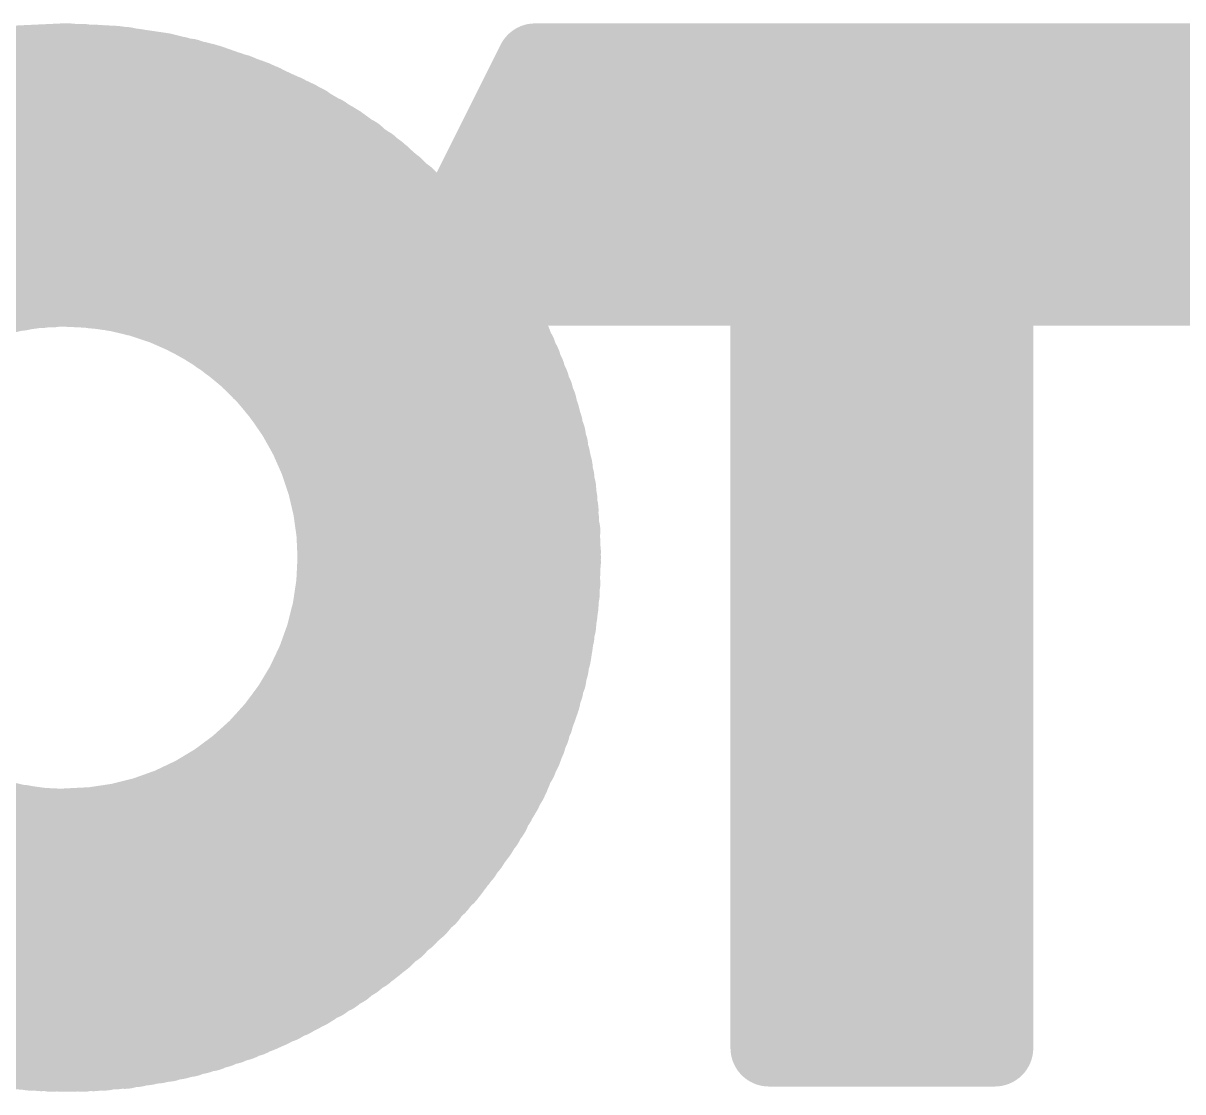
# Model space of a CAD drawing. Extents: x 100 to 144.1, y 92.5 to 144.1.
# Drawn here: x 129.879 to 131.387, y 129.184 to 130.573 of the extents above; entities that cross this region are included whole.
import ezdxf

# ---------------------------------------------------------------- set-up
doc = ezdxf.new("R2010")
doc.units = 0
doc.layers.get('0').update_dxf_attribs({"linetype": 'CONTINUOUS'})
doc.layers.add('SILK-TOP_PHO', color=5, linetype='CONTINUOUS')

# ---------------------------------------------------------------- blocks, each defined once
blk = doc.blocks.new('ROUND_1')
at = {"const_width": 0.050038}
blk.add_lwpolyline([(-0.025018, 0, 1), (0.025018, 0, 1)], format="xyb", close=True, dxfattribs=at)

msp = doc.modelspace()

# ---------------------------------------------------------------- linework, layer by layer
at = {"layer": 'SILK-TOP_PHO', "const_width": 0.100076}
for points in [[(129.935986, 130.523234, 0.2590613), (129.388722, 130.219286)], [(130.429508, 130.292856, 0.2216448), (129.935986, 130.52293)], [(129.935986, 130.229356, 0.4142136), (129.585212, 129.878582)], [(130.285998, 129.878582, 0.4142136), (129.935986, 130.228594)], [(130.579876, 129.878582, 0.145471), (130.47534, 130.23028)], [(129.585212, 129.878582, 0.4142136), (129.935986, 129.527808)], [(129.935986, 129.52857, 0.4131515), (130.285998, 129.878582)], [(129.936748, 129.234184, 0.4137521), (130.580384, 129.87909)], [(129.387854, 129.54, 0.2599974), (129.935986, 129.23431)]]:
    msp.add_lwpolyline(points, format="xyb", dxfattribs=at)
for points in [[(129.875788, 130.519932), (129.875788, 130.223514)], [(129.88925, 130.520694), (129.88925, 130.2258)], [(129.902966, 130.521456), (129.902966, 130.22707)], [(129.916428, 130.522218), (129.916428, 130.227832)], [(129.92989, 130.522218), (129.92989, 130.228594)], [(129.935986, 130.52298), (129.935986, 130.522218)], [(129.943606, 130.522218), (129.943606, 130.228594)], [(129.957068, 130.522218), (129.957068, 130.227832)], [(129.970784, 130.521456), (129.970784, 130.226308)], [(129.984246, 130.520694), (129.984246, 130.225038)], [(129.997962, 130.51917), (129.997962, 130.222752)], [(130.544824, 130.52298), (130.429508, 130.292094)], [(130.544824, 130.52298), (131.812284, 130.52298)], [(130.55473, 130.52298), (130.55473, 130.230118)], [(130.568192, 130.52298), (130.568192, 130.230118)], [(130.581908, 130.52298), (130.581908, 130.230118)], [(130.59537, 130.52298), (130.59537, 130.230118)], [(130.609086, 130.52298), (130.609086, 130.230118)], [(130.622548, 130.52298), (130.622548, 130.230118)], [(130.636264, 130.52298), (130.636264, 130.230118)], [(130.649726, 130.52298), (130.649726, 130.230118)], [(130.663442, 130.52298), (130.663442, 130.230118)], [(130.676904, 130.52298), (130.676904, 130.230118)], [(130.69062, 130.52298), (130.69062, 130.230118)], [(130.704082, 130.52298), (130.704082, 130.230118)], [(130.717798, 130.52298), (130.717798, 130.230118)], [(130.73126, 130.52298), (130.73126, 130.230118)], [(130.744722, 130.52298), (130.744722, 130.230118)], [(130.758438, 130.52298), (130.758438, 130.230118)], [(130.7719, 130.52298), (130.7719, 130.230118)], [(130.785616, 130.52298), (130.785616, 130.230118)], [(130.799078, 130.52298), (130.799078, 130.230118)], [(130.812794, 130.52298), (130.812794, 130.230118)], [(130.826256, 130.52298), (130.826256, 130.230118)], [(130.839972, 130.52298), (130.839972, 130.230118)], [(130.853434, 130.52298), (130.853434, 129.241042)], [(130.86715, 130.52298), (130.86715, 129.241042)], [(130.880612, 130.52298), (130.880612, 129.241042)], [(130.894328, 130.52298), (130.894328, 129.241042)], [(130.90779, 130.52298), (130.90779, 129.241042)], [(130.921506, 130.52298), (130.921506, 129.241042)], [(130.934968, 130.52298), (130.934968, 129.241042)], [(130.94843, 130.52298), (130.94843, 129.241042)], [(130.962146, 130.52298), (130.962146, 129.241042)], [(130.975608, 130.52298), (130.975608, 129.241042)], [(130.989324, 130.52298), (130.989324, 129.241042)], [(131.002786, 130.52298), (131.002786, 129.241042)], [(131.016502, 130.52298), (131.016502, 129.241042)], [(131.029964, 130.52298), (131.029964, 129.241042)], [(131.04368, 130.52298), (131.04368, 129.241042)], [(131.057142, 130.52298), (131.057142, 129.241042)], [(131.070858, 130.52298), (131.070858, 129.241042)], [(131.08432, 130.52298), (131.08432, 129.241042)], [(131.098036, 130.52298), (131.098036, 129.241042)], [(131.111498, 130.52298), (131.111498, 129.241042)], [(131.12496, 130.52298), (131.12496, 129.241042)], [(131.138676, 130.52298), (131.138676, 129.241042)], [(131.152138, 130.52298), (131.152138, 130.230118)], [(131.165854, 130.52298), (131.165854, 130.230118)], [(131.179316, 130.52298), (131.179316, 130.230118)], [(131.193032, 130.52298), (131.193032, 130.230118)], [(131.206494, 130.52298), (131.206494, 130.230118)], [(131.22021, 130.52298), (131.22021, 130.230118)], [(131.233672, 130.52298), (131.233672, 130.230118)], [(131.247388, 130.52298), (131.247388, 130.230118)], [(131.26085, 130.52298), (131.26085, 130.230118)], [(131.274566, 130.52298), (131.274566, 130.230118)], [(131.288028, 130.52298), (131.288028, 130.230118)], [(131.301744, 130.52298), (131.301744, 130.230118)], [(131.315206, 130.52298), (131.315206, 130.230118)], [(131.328668, 130.52298), (131.328668, 130.230118)], [(131.342384, 130.52298), (131.342384, 130.230118)], [(131.355846, 130.52298), (131.355846, 130.230118)], [(131.369562, 130.52298), (131.369562, 130.230118)], [(131.383024, 130.52298), (131.383024, 130.230118)], [(131.39674, 130.52298), (131.39674, 130.230118)], [(131.410202, 130.52298), (131.410202, 130.230118)], [(131.423918, 130.52298), (131.423918, 130.230118)], [(129.812288, 130.510788), (130.059684, 130.510788)], [(129.834894, 130.514598), (129.834894, 130.213608)], [(129.84861, 130.516884), (129.84861, 130.217418)], [(129.862072, 130.518408), (129.862072, 130.221228)], [(130.011424, 130.518408), (130.011424, 130.220466)], [(130.02514, 130.516122), (130.02514, 130.216656)], [(130.038602, 130.513836), (130.038602, 130.212846)], [(130.052318, 130.51155), (130.052318, 130.208274)], [(130.06578, 130.509264), (130.06578, 130.203702)], [(130.079496, 130.506216), (130.079496, 130.19786)], [(130.538982, 130.510788), (131.812284, 130.510788)], [(130.541014, 130.51536), (130.541014, 130.230118)], [(129.755646, 130.497326), (130.115564, 130.497326)], [(130.092958, 130.503422), (130.092958, 130.191002)], [(130.106674, 130.499612), (130.106674, 130.184144)], [(130.120136, 130.495802), (130.120136, 130.175762)], [(130.133598, 130.49123), (130.133598, 130.166872)], [(130.532124, 130.497326), (131.812284, 130.497326)], [(129.715006, 130.48361), (130.15722, 130.48361)], [(130.147314, 130.486658), (130.147314, 130.156966)], [(130.160776, 130.482086), (130.160776, 130.146552)], [(130.174492, 130.477006), (130.174492, 130.13436)], [(130.525266, 130.48361), (131.812284, 130.48361)], [(130.527552, 130.488182), (130.527552, 130.230118)], [(129.680208, 130.470148), (130.191002, 130.470148)], [(130.187954, 130.47091), (130.187954, 130.120898)], [(130.20167, 130.464814), (130.20167, 130.10642)], [(130.51409, 130.461004), (130.51409, 130.230118)], [(130.518408, 130.470148), (131.812284, 130.470148)], [(129.650744, 130.456432), (130.220466, 130.456432)], [(130.215132, 130.458718), (130.215132, 130.089148)], [(130.228848, 130.452114), (130.228848, 130.070352)], [(130.24231, 130.444494), (130.24231, 130.047746)], [(130.511804, 130.456432), (131.812284, 130.456432)], [(129.601722, 130.429254), (130.27025, 130.429254)], [(129.62509, 130.44297), (130.246882, 130.44297)], [(130.256026, 130.436874), (130.256026, 130.019806)], [(130.269488, 130.429254), (130.269488, 129.984246)], [(130.498088, 130.429254), (131.812284, 130.429254)], [(130.500374, 130.433826), (130.500374, 130.230118)], [(130.504946, 130.44297), (131.812284, 130.44297)], [(129.579878, 130.415792), (130.291332, 130.415792)], [(130.283204, 130.421126), (130.283204, 129.92227)], [(130.49123, 130.415792), (131.812284, 130.415792)], [(129.56032, 130.40233), (130.311652, 130.40233)], [(130.296666, 130.411982), (130.296666, 129.34442)], [(130.310382, 130.40233), (130.310382, 129.354326)], [(130.484626, 130.40233), (131.812284, 130.40233)], [(130.486912, 130.406648), (130.486912, 130.230118)], [(129.542286, 130.388614), (130.32994, 130.388614)], [(130.323844, 130.392424), (130.323844, 129.363978)], [(130.477768, 130.388614), (131.812284, 130.388614)], [(129.525522, 130.375152), (130.34645, 130.375152)], [(130.337306, 130.381756), (130.337306, 129.374646)], [(130.351022, 130.37058), (130.351022, 129.386076)], [(130.47091, 130.375152), (131.812284, 130.375152)], [(130.473196, 130.37947), (130.473196, 129.523236)], [(129.509012, 130.361436), (130.362198, 130.361436)], [(130.364484, 130.35915), (130.364484, 129.397252)], [(130.464052, 130.361436), (131.509008, 130.361436)], [(129.494788, 130.347974), (130.377438, 130.347974)], [(130.3782, 130.34645), (130.3782, 129.410206)], [(130.457448, 130.347974), (131.502404, 130.347974)], [(130.459734, 130.352546), (130.459734, 129.503678)], [(129.48031, 130.334258), (130.391662, 130.334258)], [(130.391662, 130.333496), (130.391662, 129.422906)], [(130.446018, 130.325368), (130.446018, 129.485644)], [(130.45059, 130.334258), (131.495546, 130.334258)], [(129.46761, 130.320796), (130.404616, 130.320796)], [(130.405378, 130.319272), (130.405378, 129.437384)], [(130.443732, 130.320796), (131.488688, 130.320796)], [(129.44348, 130.293618), (131.475226, 130.293618)], [(129.454656, 130.30708), (130.417316, 130.30708)], [(130.41884, 130.304032), (130.41884, 129.45237)], [(130.432556, 130.29819), (130.432556, 129.468118)], [(130.437128, 130.30708), (131.48183, 130.30708)], [(129.43205, 130.279902), (131.468368, 130.279902)], [(129.421382, 130.26644), (131.46151, 130.26644)], [(129.41173, 130.252724), (131.454906, 130.252724)], [(129.401824, 130.239262), (131.448048, 130.239262)], [(129.036826, 130.2258), (129.888488, 130.2258)], [(129.983484, 130.2258), (130.47853, 130.2258)], [(130.475482, 130.230118), (130.848862, 130.230118)], [(130.848862, 130.230118), (130.848862, 129.241042)], [(130.848862, 130.2258), (131.142486, 130.2258)], [(131.142486, 130.230118), (131.142486, 129.241042)], [(131.142486, 130.230118), (131.443476, 130.230118)], [(130.043174, 130.212084), (130.487674, 130.212084)], [(130.486912, 130.212084), (130.486912, 129.544318)], [(130.848862, 130.212084), (131.142486, 130.212084)], [(130.078734, 130.198622), (130.49504, 130.198622)], [(130.500374, 130.187954), (130.500374, 129.568448)], [(130.848862, 130.198622), (131.142486, 130.198622)], [(130.105912, 130.184906), (130.50266, 130.184906)], [(130.848862, 130.184906), (131.142486, 130.184906)], [(130.128518, 130.171444), (130.51028, 130.171444)], [(130.147314, 130.157728), (130.516884, 130.157728)], [(130.51409, 130.1623), (130.51409, 129.594102)], [(130.848862, 130.171444), (131.142486, 130.171444)], [(130.848862, 130.157728), (131.142486, 130.157728)], [(130.164586, 130.144266), (130.52298, 130.144266)], [(130.848862, 130.144266), (131.142486, 130.144266)], [(130.179064, 130.13055), (130.529076, 130.13055)], [(130.527552, 130.132836), (130.527552, 129.623566)], [(130.848862, 130.13055), (131.142486, 130.13055)], [(130.192526, 130.117088), (130.53441, 130.117088)], [(130.848862, 130.117088), (131.142486, 130.117088)], [(130.204718, 130.103372), (130.539744, 130.103372)], [(130.541014, 130.098292), (130.541014, 129.658364)], [(130.848862, 130.103372), (131.142486, 130.103372)], [(130.215132, 130.08991), (130.544824, 130.08991)], [(130.848862, 130.08991), (131.142486, 130.08991)], [(130.225038, 130.076194), (130.549396, 130.076194)], [(130.848862, 130.076194), (131.142486, 130.076194)], [(130.234182, 130.062732), (130.553206, 130.062732)], [(130.55473, 130.056636), (130.55473, 129.699766)], [(130.848862, 130.062732), (131.142486, 130.062732)], [(130.241548, 130.049016), (130.557016, 130.049016)], [(130.848862, 130.049016), (131.142486, 130.049016)], [(130.249168, 130.035554), (130.560826, 130.035554)], [(130.256026, 130.022092), (130.563874, 130.022092)], [(130.848862, 130.035554), (131.142486, 130.035554)], [(130.848862, 130.022092), (131.142486, 130.022092)], [(130.261106, 130.008376), (130.566668, 130.008376)], [(130.848862, 130.008376), (131.142486, 130.008376)], [(130.26644, 129.994914), (130.569716, 129.994914)], [(130.568192, 129.999994), (130.568192, 129.756408)], [(130.848862, 129.994914), (131.142486, 129.994914)], [(130.271012, 129.981198), (130.572002, 129.981198)], [(130.848862, 129.981198), (131.142486, 129.981198)], [(130.274822, 129.967736), (130.574288, 129.967736)], [(130.848862, 129.967736), (131.142486, 129.967736)], [(130.27787, 129.95402), (130.575812, 129.95402)], [(130.848862, 129.95402), (131.142486, 129.95402)], [(130.280918, 129.940558), (130.577336, 129.940558)], [(130.848862, 129.940558), (131.142486, 129.940558)], [(130.283204, 129.926842), (130.578098, 129.926842)], [(130.848862, 129.926842), (131.142486, 129.926842)], [(130.284728, 129.91338), (130.579622, 129.91338)], [(130.848862, 129.91338), (131.142486, 129.91338)], [(130.28549, 129.899664), (130.579622, 129.899664)], [(130.285998, 129.886202), (130.580384, 129.886202)], [(130.848862, 129.899664), (131.142486, 129.899664)], [(130.848862, 129.886202), (131.142486, 129.886202)], [(130.285998, 129.872486), (130.580384, 129.872486)], [(130.848862, 129.872486), (131.142486, 129.872486)], [(130.28549, 129.859024), (130.579622, 129.859024)], [(130.848862, 129.859024), (131.142486, 129.859024)], [(130.284728, 129.845308), (130.579622, 129.845308)], [(130.848862, 129.845308), (131.142486, 129.845308)], [(130.283204, 129.834132), (130.283204, 129.33553)], [(130.283204, 129.831846), (130.57886, 129.831846)], [(130.848862, 129.831846), (131.142486, 129.831846)], [(130.280918, 129.818384), (130.577336, 129.818384)], [(130.848862, 129.818384), (131.142486, 129.818384)], [(130.278632, 129.804668), (130.575812, 129.804668)], [(130.848862, 129.804668), (131.142486, 129.804668)], [(130.274822, 129.791206), (130.574288, 129.791206)], [(130.848862, 129.791206), (131.142486, 129.791206)], [(130.269488, 129.772156), (130.269488, 129.327148)], [(130.271012, 129.77749), (130.572002, 129.77749)], [(130.848862, 129.77749), (131.142486, 129.77749)], [(130.261868, 129.750312), (130.56743, 129.750312)], [(130.267202, 129.764028), (130.569716, 129.764028)], [(130.848862, 129.764028), (131.142486, 129.764028)], [(130.848862, 129.750312), (131.142486, 129.750312)], [(130.256026, 129.73685), (130.256026, 129.319528)], [(130.256026, 129.73685), (130.564636, 129.73685)], [(130.848862, 129.73685), (131.142486, 129.73685)], [(130.24993, 129.723134), (130.561588, 129.723134)], [(130.848862, 129.723134), (131.142486, 129.723134)], [(130.24231, 129.70891), (130.24231, 129.311908)], [(130.243072, 129.709672), (130.557778, 129.709672)], [(130.848862, 129.709672), (131.142486, 129.709672)], [(130.234944, 129.695956), (130.553968, 129.695956)], [(130.848862, 129.695956), (131.142486, 129.695956)], [(130.226562, 129.682494), (130.549396, 129.682494)], [(130.228848, 129.686304), (130.228848, 129.304542)], [(130.848862, 129.682494), (131.142486, 129.682494)], [(130.215132, 129.667254), (130.215132, 129.297684)], [(130.216656, 129.668778), (130.544824, 129.668778)], [(130.848862, 129.668778), (131.142486, 129.668778)], [(130.20167, 129.649982), (130.20167, 129.291588)], [(130.206242, 129.655316), (130.540252, 129.655316)], [(130.848862, 129.655316), (131.142486, 129.655316)], [(130.187954, 129.635758), (130.187954, 129.285492)], [(130.19405, 129.6416), (130.535172, 129.6416)], [(130.848862, 129.6416), (131.142486, 129.6416)], [(130.16611, 129.614676), (130.523742, 129.614676)], [(130.174492, 129.622042), (130.174492, 129.27965)], [(130.180588, 129.628138), (130.529838, 129.628138)], [(130.848862, 129.628138), (131.142486, 129.628138)], [(130.848862, 129.614676), (131.142486, 129.614676)], [(130.1496, 129.60096), (130.516884, 129.60096)], [(130.160776, 129.610104), (130.160776, 129.274316)], [(130.848862, 129.60096), (131.142486, 129.60096)], [(130.130804, 129.587498), (130.511042, 129.587498)], [(130.133598, 129.589784), (130.133598, 129.265172)], [(130.147314, 129.599436), (130.147314, 129.269744)], [(130.848862, 129.587498), (131.142486, 129.587498)], [(130.106674, 129.572258), (130.106674, 129.257044)], [(130.108706, 129.573782), (130.503422, 129.573782)], [(130.120136, 129.58064), (130.120136, 129.2606)], [(130.848862, 129.573782), (131.142486, 129.573782)], [(130.079496, 129.558796), (130.079496, 129.250186)], [(130.08229, 129.56032), (130.495802, 129.56032)], [(130.092958, 129.5654), (130.092958, 129.253234)], [(130.848862, 129.56032), (131.142486, 129.56032)], [(129.834894, 129.542794), (129.834894, 129.241804)], [(129.84861, 129.539238), (129.84861, 129.24028)], [(130.02514, 129.539746), (130.02514, 129.24028)], [(130.038602, 129.543556), (130.038602, 129.242566)], [(130.047746, 129.546604), (130.488436, 129.546604)], [(130.052318, 129.548128), (130.052318, 129.244852)], [(130.06578, 129.5527), (130.06578, 129.247138)], [(130.848862, 129.546604), (131.142486, 129.546604)], [(128.20904, 129.533142), (129.878074, 129.533142)], [(129.862072, 129.535428), (129.862072, 129.237994)], [(129.875788, 129.533142), (129.875788, 129.237232)], [(129.88925, 129.530856), (129.88925, 129.235708)], [(129.902966, 129.529332), (129.902966, 129.234946)], [(129.916428, 129.52857), (129.916428, 129.234184)], [(129.92989, 129.527808), (129.92989, 129.234184)], [(129.943606, 129.527808), (129.943606, 129.234184)], [(129.957068, 129.52857), (129.957068, 129.234184)], [(129.970784, 129.530094), (129.970784, 129.234946)], [(129.984246, 129.531618), (129.984246, 129.235708)], [(129.99339, 129.533142), (130.480054, 129.533142)], [(129.997962, 129.533904), (129.997962, 129.237232)], [(130.011424, 129.53619), (130.011424, 129.237994)], [(130.848862, 129.533142), (131.142486, 129.533142)], [(129.401062, 129.519426), (130.47091, 129.519426)], [(130.848862, 129.519426), (131.142486, 129.519426)], [(129.410968, 129.505964), (130.461258, 129.505964)], [(130.848862, 129.505964), (131.142486, 129.505964)], [(129.420874, 129.492248), (130.451352, 129.492248)], [(130.848862, 129.492248), (131.142486, 129.492248)], [(129.431288, 129.478786), (130.440684, 129.478786)], [(129.441956, 129.46507), (130.43027, 129.46507)], [(130.848862, 129.478786), (131.142486, 129.478786)], [(130.848862, 129.46507), (131.142486, 129.46507)], [(129.453894, 129.451608), (130.418078, 129.451608)], [(130.848862, 129.451608), (131.142486, 129.451608)], [(129.466086, 129.437892), (130.40614, 129.437892)], [(130.848862, 129.437892), (131.142486, 129.437892)], [(129.479548, 129.42443), (130.393186, 129.42443)], [(130.848862, 129.42443), (131.142486, 129.42443)], [(129.493264, 129.410968), (130.378962, 129.410968)], [(130.848862, 129.410968), (131.142486, 129.410968)], [(129.50825, 129.397252), (130.364484, 129.397252)], [(130.848862, 129.397252), (131.142486, 129.397252)], [(129.523998, 129.38379), (130.348736, 129.38379)], [(130.848862, 129.38379), (131.142486, 129.38379)], [(129.540762, 129.370074), (130.331464, 129.370074)], [(130.848862, 129.370074), (131.142486, 129.370074)], [(129.558796, 129.356612), (130.313176, 129.356612)], [(130.848862, 129.356612), (131.142486, 129.356612)], [(129.578354, 129.342896), (130.293618, 129.342896)], [(129.599436, 129.329434), (130.272536, 129.329434)], [(130.848862, 129.342896), (131.142486, 129.342896)], [(130.848862, 129.329434), (131.142486, 129.329434)], [(129.623058, 129.315718), (130.24993, 129.315718)], [(130.848862, 129.315718), (131.142486, 129.315718)], [(129.648712, 129.302256), (130.223514, 129.302256)], [(130.848862, 129.302256), (131.142486, 129.302256)], [(129.67716, 129.28854), (130.194812, 129.28854)], [(130.848862, 129.28854), (131.142486, 129.28854)], [(129.711196, 129.275078), (130.161538, 129.275078)], [(130.848862, 129.275078), (131.142486, 129.275078)], [(129.751836, 129.261362), (130.120898, 129.261362)], [(130.848862, 129.261362), (131.142486, 129.261362)], [(129.80543, 129.2479), (130.067304, 129.2479)], [(130.848862, 129.2479), (131.142486, 129.2479)], [(130.848862, 129.241042), (131.142486, 129.241042)]]:
    msp.add_lwpolyline(points, dxfattribs=at)

# ---------------------------------------------------------------- block references
at = {"layer": 'SILK-TOP_PHO'}
for p in [(129.875788, 130.519932), (129.88925, 130.520694), (129.902966, 130.521456), (129.916428, 130.522218), (129.92989, 130.522218), (129.935986, 130.523234), (129.935986, 130.52298), (129.935986, 130.52298), (129.935986, 130.52293), (129.935986, 130.522218), (129.943606, 130.522218), (129.957068, 130.522218), (129.970784, 130.521456), (129.984246, 130.520694), (129.997962, 130.51917), (130.544824, 130.52298), (130.544824, 130.52298), (130.55473, 130.52298), (130.568192, 130.52298), (130.581908, 130.52298), (130.59537, 130.52298), (130.609086, 130.52298), (130.622548, 130.52298), (130.636264, 130.52298), (130.649726, 130.52298), (130.663442, 130.52298), (130.676904, 130.52298), (130.69062, 130.52298), (130.704082, 130.52298), (130.717798, 130.52298), (130.73126, 130.52298), (130.744722, 130.52298), (130.758438, 130.52298), (130.7719, 130.52298), (130.785616, 130.52298), (130.799078, 130.52298), (130.812794, 130.52298), (130.826256, 130.52298), (130.839972, 130.52298), (130.853434, 130.52298), (130.86715, 130.52298), (130.880612, 130.52298), (130.894328, 130.52298), (130.90779, 130.52298), (130.921506, 130.52298), (130.934968, 130.52298), (130.94843, 130.52298), (130.962146, 130.52298), (130.975608, 130.52298), (130.989324, 130.52298), (131.002786, 130.52298), (131.016502, 130.52298), (131.029964, 130.52298), (131.04368, 130.52298), (131.057142, 130.52298), (131.070858, 130.52298), (131.08432, 130.52298), (131.098036, 130.52298), (131.111498, 130.52298), (131.12496, 130.52298), (131.138676, 130.52298), (131.152138, 130.52298), (131.165854, 130.52298), (131.179316, 130.52298), (131.193032, 130.52298), (131.206494, 130.52298), (131.22021, 130.52298), (131.233672, 130.52298), (131.247388, 130.52298), (131.26085, 130.52298), (131.274566, 130.52298), (131.288028, 130.52298), (131.301744, 130.52298), (131.315206, 130.52298), (131.328668, 130.52298), (131.342384, 130.52298), (131.355846, 130.52298), (131.369562, 130.52298), (131.383024, 130.52298), (131.39674, 130.52298), (131.410202, 130.52298), (131.423918, 130.52298), (129.834894, 130.514598), (129.84861, 130.516884), (129.862072, 130.518408), (130.011424, 130.518408), (130.02514, 130.516122), (130.038602, 130.513836), (130.052318, 130.51155), (130.059684, 130.510788), (130.06578, 130.509264), (130.079496, 130.506216), (130.538982, 130.510788), (130.541014, 130.51536), (130.092958, 130.503422), (130.106674, 130.499612), (130.115564, 130.497326), (130.120136, 130.495802), (130.133598, 130.49123), (130.532124, 130.497326), (130.147314, 130.486658), (130.15722, 130.48361), (130.160776, 130.482086), (130.174492, 130.477006), (130.525266, 130.48361), (130.527552, 130.488182), (130.187954, 130.47091), (130.191002, 130.470148), (130.20167, 130.464814), (130.51409, 130.461004), (130.518408, 130.470148), (130.215132, 130.458718), (130.220466, 130.456432), (130.228848, 130.452114), (130.24231, 130.444494), (130.511804, 130.456432), (130.246882, 130.44297), (130.256026, 130.436874), (130.269488, 130.429254), (130.27025, 130.429254), (130.498088, 130.429254), (130.500374, 130.433826), (130.504946, 130.44297), (130.283204, 130.421126), (130.291332, 130.415792), (130.49123, 130.415792), (130.296666, 130.411982), (130.310382, 130.40233), (130.311652, 130.40233), (130.484626, 130.40233), (130.486912, 130.406648), (130.323844, 130.392424), (130.32994, 130.388614), (130.477768, 130.388614), (130.337306, 130.381756), (130.34645, 130.375152), (130.351022, 130.37058), (130.47091, 130.375152), (130.473196, 130.37947), (130.362198, 130.361436), (130.364484, 130.35915), (130.464052, 130.361436), (130.377438, 130.347974), (130.3782, 130.34645), (130.457448, 130.347974), (130.459734, 130.352546), (130.391662, 130.334258), (130.391662, 130.333496), (130.446018, 130.325368), (130.45059, 130.334258), (130.404616, 130.320796), (130.405378, 130.319272), (130.443732, 130.320796), (130.417316, 130.30708), (130.41884, 130.304032), (130.432556, 130.29819), (130.437128, 130.30708), (130.429508, 130.292856), (130.429508, 130.292094), (129.862072, 130.221228), (129.875788, 130.223514), (129.888488, 130.2258), (129.88925, 130.2258), (129.902966, 130.22707), (129.916428, 130.227832), (129.92989, 130.228594), (129.935986, 130.229356), (129.935986, 130.228594), (129.935986, 130.228594), (129.943606, 130.228594), (129.957068, 130.227832), (129.970784, 130.226308), (129.983484, 130.2258), (129.984246, 130.225038), (129.997962, 130.222752), (130.011424, 130.220466), (130.47534, 130.23028), (130.475482, 130.230118), (130.475482, 130.230118), (130.47853, 130.2258), (130.486912, 130.230118), (130.500374, 130.230118), (130.51409, 130.230118), (130.527552, 130.230118), (130.541014, 130.230118), (130.55473, 130.230118), (130.568192, 130.230118), (130.581908, 130.230118), (130.59537, 130.230118), (130.609086, 130.230118), (130.622548, 130.230118), (130.636264, 130.230118), (130.649726, 130.230118), (130.663442, 130.230118), (130.676904, 130.230118), (130.69062, 130.230118), (130.704082, 130.230118), (130.717798, 130.230118), (130.73126, 130.230118), (130.744722, 130.230118), (130.758438, 130.230118), (130.7719, 130.230118), (130.785616, 130.230118), (130.799078, 130.230118), (130.812794, 130.230118), (130.826256, 130.230118), (130.839972, 130.230118), (130.848862, 130.230118), (130.848862, 130.2258), (131.142486, 130.230118), (131.142486, 130.230118), (131.142486, 130.2258), (131.152138, 130.230118), (131.165854, 130.230118), (131.179316, 130.230118), (131.193032, 130.230118), (131.206494, 130.230118), (131.22021, 130.230118), (131.233672, 130.230118), (131.247388, 130.230118), (131.26085, 130.230118), (131.274566, 130.230118), (131.288028, 130.230118), (131.301744, 130.230118), (131.315206, 130.230118), (131.328668, 130.230118), (131.342384, 130.230118), (131.355846, 130.230118), (131.369562, 130.230118), (131.383024, 130.230118), (131.39674, 130.230118), (131.410202, 130.230118), (131.423918, 130.230118), (129.834894, 130.213608), (129.84861, 130.217418), (130.02514, 130.216656), (130.038602, 130.212846), (130.043174, 130.212084), (130.052318, 130.208274), (130.06578, 130.203702), (130.486912, 130.212084), (130.487674, 130.212084), (130.848862, 130.212084), (131.142486, 130.212084), (130.078734, 130.198622), (130.079496, 130.19786), (130.092958, 130.191002), (130.49504, 130.198622), (130.500374, 130.187954), (130.848862, 130.198622), (131.142486, 130.198622), (130.105912, 130.184906), (130.106674, 130.184144), (130.120136, 130.175762), (130.50266, 130.184906), (130.848862, 130.184906), (131.142486, 130.184906), (130.128518, 130.171444), (130.133598, 130.166872), (130.147314, 130.157728), (130.51028, 130.171444), (130.51409, 130.1623), (130.516884, 130.157728), (130.848862, 130.171444), (130.848862, 130.157728), (131.142486, 130.171444), (131.142486, 130.157728), (130.147314, 130.156966), (130.160776, 130.146552), (130.164586, 130.144266), (130.52298, 130.144266), (130.848862, 130.144266), (131.142486, 130.144266), (130.174492, 130.13436), (130.179064, 130.13055), (130.527552, 130.132836), (130.529076, 130.13055), (130.848862, 130.13055), (131.142486, 130.13055), (130.187954, 130.120898), (130.192526, 130.117088), (130.53441, 130.117088), (130.848862, 130.117088), (131.142486, 130.117088), (130.20167, 130.10642), (130.204718, 130.103372), (130.539744, 130.103372), (130.541014, 130.098292), (130.848862, 130.103372), (131.142486, 130.103372), (130.215132, 130.08991), (130.215132, 130.089148), (130.544824, 130.08991), (130.848862, 130.08991), (131.142486, 130.08991), (130.225038, 130.076194), (130.228848, 130.070352), (130.549396, 130.076194), (130.848862, 130.076194), (131.142486, 130.076194), (130.234182, 130.062732), (130.553206, 130.062732), (130.55473, 130.056636), (130.848862, 130.062732), (131.142486, 130.062732), (130.241548, 130.049016), (130.24231, 130.047746), (130.557016, 130.049016), (130.848862, 130.049016), (131.142486, 130.049016), (130.249168, 130.035554), (130.256026, 130.022092), (130.560826, 130.035554), (130.563874, 130.022092), (130.848862, 130.035554), (130.848862, 130.022092), (131.142486, 130.035554), (131.142486, 130.022092), (130.256026, 130.019806), (130.261106, 130.008376), (130.566668, 130.008376), (130.848862, 130.008376), (131.142486, 130.008376), (130.26644, 129.994914), (130.568192, 129.999994), (130.569716, 129.994914), (130.848862, 129.994914), (131.142486, 129.994914), (130.269488, 129.984246), (130.271012, 129.981198), (130.572002, 129.981198), (130.848862, 129.981198), (131.142486, 129.981198), (130.274822, 129.967736), (130.574288, 129.967736), (130.848862, 129.967736), (131.142486, 129.967736), (130.27787, 129.95402), (130.575812, 129.95402), (130.848862, 129.95402), (131.142486, 129.95402), (130.280918, 129.940558), (130.577336, 129.940558), (130.848862, 129.940558), (131.142486, 129.940558), (130.283204, 129.926842), (130.283204, 129.92227), (130.578098, 129.926842), (130.848862, 129.926842), (131.142486, 129.926842), (130.284728, 129.91338), (130.579622, 129.91338), (130.848862, 129.91338), (131.142486, 129.91338), (130.28549, 129.899664), (130.285998, 129.886202), (130.579622, 129.899664), (130.580384, 129.886202), (130.848862, 129.899664), (130.848862, 129.886202), (131.142486, 129.899664), (131.142486, 129.886202), (130.285998, 129.878582), (130.285998, 129.878582), (130.285998, 129.878582), (130.285998, 129.872486), (130.579876, 129.878582), (130.580384, 129.87909), (130.580384, 129.878582), (130.580384, 129.872486), (130.848862, 129.872486), (131.142486, 129.872486), (130.28549, 129.859024), (130.579622, 129.859024), (130.848862, 129.859024), (131.142486, 129.859024), (130.284728, 129.845308), (130.579622, 129.845308), (130.848862, 129.845308), (131.142486, 129.845308), (130.283204, 129.834132), (130.283204, 129.831846), (130.57886, 129.831846), (130.848862, 129.831846), (131.142486, 129.831846), (130.280918, 129.818384), (130.577336, 129.818384), (130.848862, 129.818384), (131.142486, 129.818384), (130.278632, 129.804668), (130.575812, 129.804668), (130.848862, 129.804668), (131.142486, 129.804668), (130.274822, 129.791206), (130.574288, 129.791206), (130.848862, 129.791206), (131.142486, 129.791206), (130.269488, 129.772156), (130.271012, 129.77749), (130.572002, 129.77749), (130.848862, 129.77749), (131.142486, 129.77749), (130.261868, 129.750312), (130.267202, 129.764028), (130.56743, 129.750312), (130.568192, 129.756408), (130.569716, 129.764028), (130.848862, 129.764028), (130.848862, 129.750312), (131.142486, 129.764028), (131.142486, 129.750312), (130.256026, 129.73685), (130.256026, 129.73685), (130.564636, 129.73685), (130.848862, 129.73685), (131.142486, 129.73685), (130.24993, 129.723134), (130.561588, 129.723134), (130.848862, 129.723134), (131.142486, 129.723134), (130.24231, 129.70891), (130.243072, 129.709672), (130.557778, 129.709672), (130.848862, 129.709672), (131.142486, 129.709672), (130.234944, 129.695956), (130.553968, 129.695956), (130.55473, 129.699766), (130.848862, 129.695956), (131.142486, 129.695956), (130.226562, 129.682494), (130.228848, 129.686304), (130.549396, 129.682494), (130.848862, 129.682494), (131.142486, 129.682494), (130.215132, 129.667254), (130.216656, 129.668778), (130.544824, 129.668778), (130.848862, 129.668778), (131.142486, 129.668778), (130.20167, 129.649982), (130.206242, 129.655316), (130.540252, 129.655316), (130.541014, 129.658364), (130.848862, 129.655316), (131.142486, 129.655316), (130.187954, 129.635758), (130.19405, 129.6416), (130.535172, 129.6416), (130.848862, 129.6416), (131.142486, 129.6416), (130.16611, 129.614676), (130.174492, 129.622042), (130.180588, 129.628138), (130.523742, 129.614676), (130.527552, 129.623566), (130.529838, 129.628138), (130.848862, 129.628138), (130.848862, 129.614676), (131.142486, 129.628138), (131.142486, 129.614676), (130.1496, 129.60096), (130.160776, 129.610104), (130.516884, 129.60096), (130.848862, 129.60096), (131.142486, 129.60096), (130.130804, 129.587498), (130.133598, 129.589784), (130.147314, 129.599436), (130.511042, 129.587498), (130.51409, 129.594102), (130.848862, 129.587498), (131.142486, 129.587498), (130.106674, 129.572258), (130.108706, 129.573782), (130.120136, 129.58064), (130.503422, 129.573782), (130.848862, 129.573782), (131.142486, 129.573782), (130.079496, 129.558796), (130.08229, 129.56032), (130.092958, 129.5654), (130.495802, 129.56032), (130.500374, 129.568448), (130.848862, 129.56032), (131.142486, 129.56032), (129.834894, 129.542794), (129.84861, 129.539238), (130.02514, 129.539746), (130.038602, 129.543556), (130.047746, 129.546604), (130.052318, 129.548128), (130.06578, 129.5527), (130.486912, 129.544318), (130.488436, 129.546604), (130.848862, 129.546604), (131.142486, 129.546604), (129.862072, 129.535428), (129.875788, 129.533142), (129.878074, 129.533142), (129.88925, 129.530856), (129.902966, 129.529332), (129.916428, 129.52857), (129.92989, 129.527808), (129.935986, 129.52857), (129.935986, 129.527808), (129.935986, 129.527808), (129.943606, 129.527808), (129.957068, 129.52857), (129.970784, 129.530094), (129.984246, 129.531618), (129.99339, 129.533142), (129.997962, 129.533904), (130.011424, 129.53619), (130.480054, 129.533142), (130.848862, 129.533142), (131.142486, 129.533142), (130.47091, 129.519426), (130.473196, 129.523236), (130.848862, 129.519426), (131.142486, 129.519426), (130.459734, 129.503678), (130.461258, 129.505964), (130.848862, 129.505964), (131.142486, 129.505964), (130.446018, 129.485644), (130.451352, 129.492248), (130.848862, 129.492248), (131.142486, 129.492248), (130.43027, 129.46507), (130.432556, 129.468118), (130.440684, 129.478786), (130.848862, 129.478786), (130.848862, 129.46507), (131.142486, 129.478786), (131.142486, 129.46507), (130.418078, 129.451608), (130.41884, 129.45237), (130.848862, 129.451608), (131.142486, 129.451608), (130.405378, 129.437384), (130.40614, 129.437892), (130.848862, 129.437892), (131.142486, 129.437892), (130.391662, 129.422906), (130.393186, 129.42443), (130.848862, 129.42443), (131.142486, 129.42443), (130.3782, 129.410206), (130.378962, 129.410968), (130.848862, 129.410968), (131.142486, 129.410968), (130.364484, 129.397252), (130.364484, 129.397252), (130.848862, 129.397252), (131.142486, 129.397252), (130.337306, 129.374646), (130.348736, 129.38379), (130.351022, 129.386076), (130.848862, 129.38379), (131.142486, 129.38379), (130.323844, 129.363978), (130.331464, 129.370074), (130.848862, 129.370074), (131.142486, 129.370074), (130.296666, 129.34442), (130.310382, 129.354326), (130.313176, 129.356612), (130.848862, 129.356612), (131.142486, 129.356612), (130.272536, 129.329434), (130.283204, 129.33553), (130.293618, 129.342896), (130.848862, 129.342896), (130.848862, 129.329434), (131.142486, 129.342896), (131.142486, 129.329434), (130.24993, 129.315718), (130.256026, 129.319528), (130.269488, 129.327148), (130.848862, 129.315718), (131.142486, 129.315718), (130.223514, 129.302256), (130.228848, 129.304542), (130.24231, 129.311908), (130.848862, 129.302256), (131.142486, 129.302256), (130.187954, 129.285492), (130.194812, 129.28854), (130.20167, 129.291588), (130.215132, 129.297684), (130.848862, 129.28854), (131.142486, 129.28854), (130.147314, 129.269744), (130.160776, 129.274316), (130.161538, 129.275078), (130.174492, 129.27965), (130.848862, 129.275078), (131.142486, 129.275078), (130.092958, 129.253234), (130.106674, 129.257044), (130.120136, 129.2606), (130.120898, 129.261362), (130.133598, 129.265172), (130.848862, 129.261362), (131.142486, 129.261362), (129.834894, 129.241804), (129.84861, 129.24028), (129.862072, 129.237994), (130.011424, 129.237994), (130.02514, 129.24028), (130.038602, 129.242566), (130.052318, 129.244852), (130.06578, 129.247138), (130.067304, 129.2479), (130.079496, 129.250186), (130.848862, 129.2479), (130.848862, 129.241042), (130.853434, 129.241042), (130.86715, 129.241042), (130.880612, 129.241042), (130.894328, 129.241042), (130.90779, 129.241042), (130.921506, 129.241042), (130.934968, 129.241042), (130.94843, 129.241042), (130.962146, 129.241042), (130.975608, 129.241042), (130.989324, 129.241042), (131.002786, 129.241042), (131.016502, 129.241042), (131.029964, 129.241042), (131.04368, 129.241042), (131.057142, 129.241042), (131.070858, 129.241042), (131.08432, 129.241042), (131.098036, 129.241042), (131.111498, 129.241042), (131.12496, 129.241042), (131.138676, 129.241042), (131.142486, 129.2479), (131.142486, 129.241042), (131.142486, 129.241042), (129.875788, 129.237232), (129.88925, 129.235708), (129.902966, 129.234946), (129.916428, 129.234184), (129.92989, 129.234184), (129.935986, 129.23431), (129.935986, 129.234184), (129.936748, 129.234184), (129.943606, 129.234184), (129.957068, 129.234184), (129.970784, 129.234946), (129.984246, 129.235708), (129.997962, 129.237232)]:
    msp.add_blockref('ROUND_1', p, dxfattribs=at)

doc.saveas('drawing.dxf')
